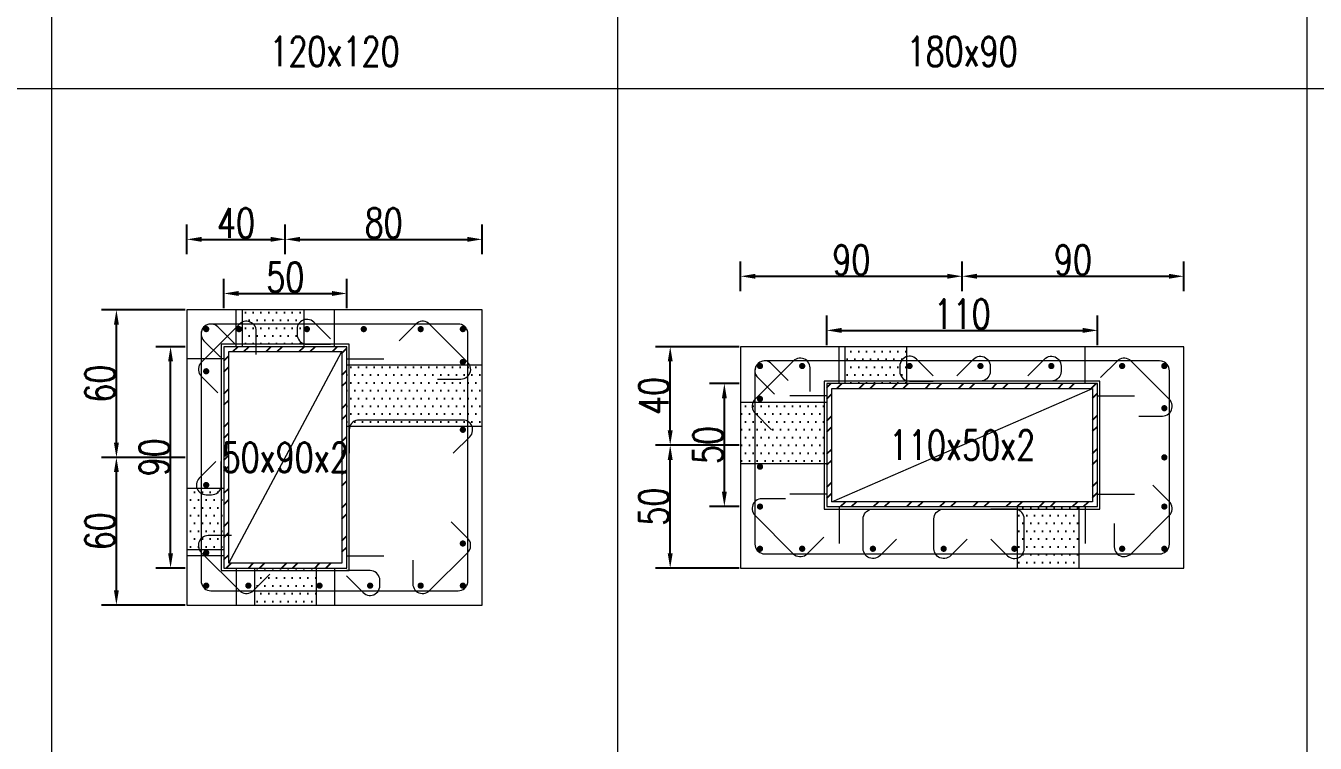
# Model space of a CAD drawing. Header units: millimetres. Extents: x 0 to 3905, y 0 to 8880.
# Drawn here: x 1440 to 1963, y 2146 to 2437 of the extents above; entities that cross this region are included whole.
import ezdxf
from ezdxf.enums import TextEntityAlignment as Align

# ---------------------------------------------------------------- set-up
doc = ezdxf.new("R2010")
doc.units = ezdxf.units.MM
doc.layers.get('DEFPOINTS').update_dxf_attribs({"color": 3})
for name, color, linetype in [('Hatch線', 6, 'Continuous'), ('TC-鋼粱', 132, 'Continuous'), ('主筋斷面', 2, 'Continuous'), ('文字-斷面尺寸', 7, 'Continuous'), ('文字-輔助字', 7, 'Continuous'), ('柱斷面線', 4, 'Continuous'), ('標註字', 4, 'Continuous'), ('箍筋線', 1, 'Continuous'), ('網格線', 7, 'Continuous'), ('鋼柱', 11, 'Continuous')]:
    doc.layers.add(name, color=color, linetype=linetype)
doc.styles.add('note', font='txt.shx', dxfattribs={"width": 0.75, "height": 12})
doc.styles.add('txt', font='txt.shx', dxfattribs={"height": 0.2, "bigfont": 'chineset.shx'})
doc.dimstyles.new('RCAD_DIM', dxfattribs={"dimtxt": 12, "dimasz": 6, "dimexe": 6, "dimexo": 0.625, "dimtad": 1, "dimdec": 0, "dimdsep": 46, "dimtxsty": 'note', "dimcen": 2.5, "dimclrd": 256, "dimclre": 256, "dimclrt": 256, "dimadec": 0, "dimazin": 0, "dimtfac": 1, "dimtmove": 0, "dimatfit": 3, "dimfxl": 0, "dimtolj": 1, "dimarcsym": 0})

# ---------------------------------------------------------------- blocks, each defined once
blk = doc.blocks.new('*D840')
at = {"layer": 'DEFPOINTS', "color": 0}
for p in [(1570, 2328.62), (1520, 2322), (1570, 2322)]:
    blk.add_point(p, dxfattribs=at)
at = {"layer": '標註字', "lineweight": -2}
for p, q in [((1520, 2322.62), (1520, 2334.62)), ((1570, 2322.62), (1570, 2334.62)), ((1526, 2328.62), (1564, 2328.62))]:
    blk.add_line(p, q, dxfattribs=at)
at = {"layer": '標註字'}
for points in [[(1526, 2329.62), (1526, 2327.62), (1520, 2328.62)], [(1564, 2327.62), (1564, 2329.62), (1570, 2328.62)]]:
    blk.add_solid(points, dxfattribs=at)
at = {"layer": '標註字', "insert": (1545, 2335.25), "char_height": 12, "attachment_point": 5, "style": 'note'}
blk.add_mtext('\\A1;50', dxfattribs=at)
blk = doc.blocks.new('*D841')
at = {"layer": 'DEFPOINTS', "color": 0}
for p in [(1498.38, 2307), (1505, 2307), (1505, 2217)]:
    blk.add_point(p, dxfattribs=at)
at = {"layer": '標註字', "lineweight": -2}
for p, q in [((1504.38, 2307), (1492.38, 2307)), ((1498.38, 2223), (1498.38, 2301)), ((1504.38, 2217), (1492.38, 2217))]:
    blk.add_line(p, q, dxfattribs=at)
at = {"layer": '標註字'}
for points in [[(1499.38, 2301), (1497.38, 2301), (1498.38, 2307)], [(1497.38, 2223), (1499.38, 2223), (1498.38, 2217)]]:
    blk.add_solid(points, dxfattribs=at)
at = {"layer": '標註字', "insert": (1491.75, 2262), "char_height": 12, "attachment_point": 5, "rotation": 90, "style": 'note'}
blk.add_mtext('\\A1;90', dxfattribs=at)
blk = doc.blocks.new('*D842')
at = {"layer": 'DEFPOINTS', "color": 0}
for p in [(1545, 2350.62), (1505, 2344), (1545, 2344)]:
    blk.add_point(p, dxfattribs=at)
at = {"layer": '標註字', "lineweight": -2}
for p, q in [((1505, 2344.62), (1505, 2356.62)), ((1545, 2344.62), (1545, 2356.62)), ((1511, 2350.62), (1539, 2350.62))]:
    blk.add_line(p, q, dxfattribs=at)
at = {"layer": '標註字'}
for points in [[(1511, 2351.62), (1511, 2349.62), (1505, 2350.62)], [(1539, 2349.62), (1539, 2351.62), (1545, 2350.62)]]:
    blk.add_solid(points, dxfattribs=at)
at = {"layer": '標註字', "insert": (1525, 2357.25), "char_height": 12, "attachment_point": 5, "style": 'note'}
blk.add_mtext('\\A1;40', dxfattribs=at)
blk = doc.blocks.new('*D843')
at = {"layer": 'DEFPOINTS', "color": 0}
for p in [(1625, 2350.62), (1545, 2344), (1625, 2344)]:
    blk.add_point(p, dxfattribs=at)
at = {"layer": '標註字', "lineweight": -2}
for p, q in [((1545, 2344.62), (1545, 2356.62)), ((1625, 2344.62), (1625, 2356.62)), ((1551, 2350.62), (1619, 2350.62))]:
    blk.add_line(p, q, dxfattribs=at)
at = {"layer": '標註字'}
for points in [[(1551, 2351.62), (1551, 2349.62), (1545, 2350.62)], [(1619, 2349.62), (1619, 2351.62), (1625, 2350.62)]]:
    blk.add_solid(points, dxfattribs=at)
at = {"layer": '標註字', "insert": (1585, 2357.25), "char_height": 12, "attachment_point": 5, "style": 'note'}
blk.add_mtext('\\A1;80', dxfattribs=at)
blk = doc.blocks.new('*D844')
at = {"layer": 'DEFPOINTS', "color": 0}
for p in [(1476.38, 2262), (1505, 2262), (1505, 2202)]:
    blk.add_point(p, dxfattribs=at)
at = {"layer": '標註字', "lineweight": -2}
for p, q in [((1504.38, 2262), (1470.38, 2262)), ((1476.38, 2208), (1476.38, 2256)), ((1504.38, 2202), (1470.38, 2202))]:
    blk.add_line(p, q, dxfattribs=at)
at = {"layer": '標註字'}
for points in [[(1477.38, 2256), (1475.38, 2256), (1476.38, 2262)], [(1475.38, 2208), (1477.38, 2208), (1476.38, 2202)]]:
    blk.add_solid(points, dxfattribs=at)
at = {"layer": '標註字', "insert": (1469.75, 2232), "char_height": 12, "attachment_point": 5, "rotation": 90, "style": 'note'}
blk.add_mtext('\\A1;60', dxfattribs=at)
blk = doc.blocks.new('*D845')
at = {"layer": 'DEFPOINTS', "color": 0}
for p in [(1476.38, 2322), (1505, 2322), (1505, 2262)]:
    blk.add_point(p, dxfattribs=at)
at = {"layer": '標註字', "lineweight": -2}
for p, q in [((1504.38, 2322), (1470.38, 2322)), ((1476.38, 2268), (1476.38, 2316)), ((1504.38, 2262), (1470.38, 2262))]:
    blk.add_line(p, q, dxfattribs=at)
at = {"layer": '標註字'}
for points in [[(1477.38, 2316), (1475.38, 2316), (1476.38, 2322)], [(1475.38, 2268), (1477.38, 2268), (1476.38, 2262)]]:
    blk.add_solid(points, dxfattribs=at)
at = {"layer": '標註字', "insert": (1469.75, 2292), "char_height": 12, "attachment_point": 5, "rotation": 90, "style": 'note'}
blk.add_mtext('\\A1;60', dxfattribs=at)
blk = doc.blocks.new('Circle_Filled')
at = {"const_width": 0.5}
blk.add_lwpolyline([(-0.25, 0, 1), (0.25, 0, 1)], format="xyb", close=True, dxfattribs=at)
blk = doc.blocks.new('*D972')
at = {"layer": 'DEFPOINTS', "color": 0}
for p in [(1875, 2313.62), (1765, 2307), (1875, 2307)]:
    blk.add_point(p, dxfattribs=at)
at = {"layer": '標註字', "lineweight": -2}
for p, q in [((1765, 2307.62), (1765, 2319.62)), ((1875, 2307.62), (1875, 2319.62)), ((1771, 2313.62), (1869, 2313.62))]:
    blk.add_line(p, q, dxfattribs=at)
at = {"layer": '標註字'}
for points in [[(1771, 2314.62), (1771, 2312.62), (1765, 2313.62)], [(1869, 2312.62), (1869, 2314.62), (1875, 2313.62)]]:
    blk.add_solid(points, dxfattribs=at)
at = {"layer": '標註字', "insert": (1820, 2320.25), "char_height": 12, "attachment_point": 5, "style": 'note'}
blk.add_mtext('\\A1;110', dxfattribs=at)
blk = doc.blocks.new('*D973')
at = {"layer": 'DEFPOINTS', "color": 0}
for p in [(1723.38, 2292), (1730, 2292), (1730, 2242)]:
    blk.add_point(p, dxfattribs=at)
at = {"layer": '標註字', "lineweight": -2}
for p, q in [((1729.38, 2292), (1717.38, 2292)), ((1723.38, 2248), (1723.38, 2286)), ((1729.38, 2242), (1717.38, 2242))]:
    blk.add_line(p, q, dxfattribs=at)
at = {"layer": '標註字'}
for points in [[(1724.38, 2286), (1722.38, 2286), (1723.38, 2292)], [(1722.38, 2248), (1724.38, 2248), (1723.38, 2242)]]:
    blk.add_solid(points, dxfattribs=at)
at = {"layer": '標註字', "insert": (1716.75, 2267), "char_height": 12, "attachment_point": 5, "rotation": 90, "style": 'note'}
blk.add_mtext('\\A1;50', dxfattribs=at)
blk = doc.blocks.new('*D974')
at = {"layer": 'DEFPOINTS', "color": 0}
for p in [(1820, 2335.62), (1730, 2329), (1820, 2329)]:
    blk.add_point(p, dxfattribs=at)
at = {"layer": '標註字', "lineweight": -2}
for p, q in [((1730, 2329.62), (1730, 2341.62)), ((1820, 2329.62), (1820, 2341.62)), ((1736, 2335.62), (1814, 2335.62))]:
    blk.add_line(p, q, dxfattribs=at)
at = {"layer": '標註字'}
for points in [[(1736, 2336.62), (1736, 2334.62), (1730, 2335.62)], [(1814, 2334.62), (1814, 2336.62), (1820, 2335.62)]]:
    blk.add_solid(points, dxfattribs=at)
at = {"layer": '標註字', "insert": (1775, 2342.25), "char_height": 12, "attachment_point": 5, "style": 'note'}
blk.add_mtext('\\A1;90', dxfattribs=at)
blk = doc.blocks.new('*D975')
at = {"layer": 'DEFPOINTS', "color": 0}
for p in [(1910, 2335.62), (1820, 2329), (1910, 2329)]:
    blk.add_point(p, dxfattribs=at)
at = {"layer": '標註字', "lineweight": -2}
for p, q in [((1820, 2329.62), (1820, 2341.62)), ((1910, 2329.62), (1910, 2341.62)), ((1826, 2335.62), (1904, 2335.62))]:
    blk.add_line(p, q, dxfattribs=at)
at = {"layer": '標註字'}
for points in [[(1826, 2336.62), (1826, 2334.62), (1820, 2335.62)], [(1904, 2334.62), (1904, 2336.62), (1910, 2335.62)]]:
    blk.add_solid(points, dxfattribs=at)
at = {"layer": '標註字', "insert": (1865, 2342.25), "char_height": 12, "attachment_point": 5, "style": 'note'}
blk.add_mtext('\\A1;90', dxfattribs=at)
blk = doc.blocks.new('*D976')
at = {"layer": 'DEFPOINTS', "color": 0}
for p in [(1701.38, 2267), (1730, 2267), (1730, 2217)]:
    blk.add_point(p, dxfattribs=at)
at = {"layer": '標註字', "lineweight": -2}
for p, q in [((1729.38, 2267), (1695.38, 2267)), ((1701.38, 2223), (1701.38, 2261)), ((1729.38, 2217), (1695.38, 2217))]:
    blk.add_line(p, q, dxfattribs=at)
at = {"layer": '標註字'}
for points in [[(1702.38, 2261), (1700.38, 2261), (1701.38, 2267)], [(1700.38, 2223), (1702.38, 2223), (1701.38, 2217)]]:
    blk.add_solid(points, dxfattribs=at)
at = {"layer": '標註字', "insert": (1694.75, 2242), "char_height": 12, "attachment_point": 5, "rotation": 90, "style": 'note'}
blk.add_mtext('\\A1;50', dxfattribs=at)
blk = doc.blocks.new('*D977')
at = {"layer": 'DEFPOINTS', "color": 0}
for p in [(1701.38, 2307), (1730, 2307), (1730, 2267)]:
    blk.add_point(p, dxfattribs=at)
at = {"layer": '標註字', "lineweight": -2}
for p, q in [((1729.38, 2307), (1695.38, 2307)), ((1701.38, 2273), (1701.38, 2301)), ((1729.38, 2267), (1695.38, 2267))]:
    blk.add_line(p, q, dxfattribs=at)
at = {"layer": '標註字'}
for points in [[(1702.38, 2301), (1700.38, 2301), (1701.38, 2307)], [(1700.38, 2273), (1702.38, 2273), (1701.38, 2267)]]:
    blk.add_solid(points, dxfattribs=at)
at = {"layer": '標註字', "insert": (1694.75, 2287), "char_height": 12, "attachment_point": 5, "rotation": 90, "style": 'note'}
blk.add_mtext('\\A1;40', dxfattribs=at)

msp = doc.modelspace()

# ---------------------------------------------------------------- hatches: boundary and pattern name
at = {"layer": 'Hatch線'}
h = msp.add_hatch(dxfattribs=at)
h.set_pattern_fill('ANSI32', color=256, style=0)
h.paths.add_polyline_path([(1520, 2217), (1570, 2217), (1570, 2307), (1520, 2307)], flags=17)
h.paths.add_polyline_path([(1522, 2219), (1522, 2305), (1568, 2305), (1568, 2219)])
h = msp.add_hatch(dxfattribs=at)
h.set_pattern_fill('ANSI32', color=256, style=0)
h.paths.add_polyline_path([(1765, 2242), (1875, 2242), (1875, 2292), (1765, 2292)], flags=17)
h.paths.add_polyline_path([(1767, 2244), (1767, 2290), (1873, 2290), (1873, 2244)])
at = {"layer": 'TC-鋼粱'}
h = msp.add_hatch(dxfattribs=at)
h.set_pattern_fill('DOTS', color=256, scale=2, style=0)
h.paths.add_polyline_path([(1552.5, 2322), (1527.5, 2322), (1527.5, 2307), (1552.5, 2307)], flags=17)
h = msp.add_hatch(dxfattribs=at)
h.set_pattern_fill('DOTS', color=256, scale=2, style=0)
h.paths.add_polyline_path([(1797.36, 2307), (1772.36, 2307), (1772.36, 2292), (1797.36, 2292)], flags=17)
h = msp.add_hatch(dxfattribs=at)
h.set_pattern_fill('DOTS', color=256, scale=2, style=0)
h.paths.add_polyline_path([(1625, 2274.49), (1625, 2299.49), (1570, 2299.49), (1570, 2274.49)], flags=17)
h = msp.add_hatch(dxfattribs=at)
h.set_pattern_fill('DOTS', color=256, scale=2, style=0)
h.paths.add_polyline_path([(1730, 2284.5), (1730, 2259.5), (1765, 2259.5), (1765, 2284.5)], flags=17)
h = msp.add_hatch(dxfattribs=at)
h.set_pattern_fill('DOTS', color=256, scale=2, style=0)
h.paths.add_polyline_path([(1505, 2249.5), (1505, 2224.5), (1520, 2224.5), (1520, 2249.5)], flags=17)
h = msp.add_hatch(dxfattribs=at)
h.set_pattern_fill('DOTS', color=256, scale=2, style=0)
h.paths.add_polyline_path([(1842.5, 2217), (1867.5, 2217), (1867.5, 2242), (1842.5, 2242)], flags=17)
h = msp.add_hatch(dxfattribs=at)
h.set_pattern_fill('DOTS', color=256, scale=2, style=0)
h.paths.add_polyline_path([(1532.64, 2202), (1557.64, 2202), (1557.64, 2217), (1532.64, 2217)], flags=17)

# ---------------------------------------------------------------- linework, layer by layer
at = {"layer": 'DEFPOINTS', "lineweight": 5}
for points in [[(1525, 2307), (1525, 2322)], [(1565, 2307), (1565, 2322)], [(1520, 2216), (1571, 2216), (1571, 2308), (1519, 2308), (1519, 2216), (1520, 2216)], [(1770, 2292), (1770, 2307)], [(1870, 2292), (1870, 2307)], [(1520, 2302), (1505, 2302)], [(1522, 2219), (1568, 2305)], [(1570, 2302), (1585, 2302)], [(1765, 2241), (1876, 2241), (1876, 2293), (1764, 2293), (1764, 2241), (1765, 2241)], [(1767, 2244), (1873, 2290)], [(1765, 2287), (1750, 2287)], [(1875, 2287), (1890, 2287)], [(1765, 2247), (1750, 2247)], [(1875, 2247), (1890, 2247)], [(1770, 2242), (1770, 2227)], [(1870, 2242), (1870, 2227)], [(1520, 2222), (1505, 2222)], [(1570, 2222), (1585, 2222)], [(1525, 2217), (1525, 2202)], [(1565, 2217), (1565, 2202)]]:
    msp.add_lwpolyline(points, dxfattribs=at)
at = {"layer": 'TC-鋼粱', "lineweight": 5}
for points in [[(1527.5, 2322), (1527.5, 2307)], [(1552.5, 2322), (1552.5, 2307)], [(1772.36, 2307), (1772.36, 2292)], [(1797.36, 2307), (1797.36, 2292)], [(1625, 2299.49), (1570, 2299.49)], [(1730, 2284.5), (1765, 2284.5)], [(1625, 2274.49), (1570, 2274.49)], [(1730, 2259.5), (1765, 2259.5)], [(1505, 2249.5), (1520, 2249.5)], [(1842.5, 2217), (1842.5, 2242)], [(1867.5, 2217), (1867.5, 2242)], [(1505, 2224.5), (1520, 2224.5)], [(1532.64, 2202), (1532.64, 2217)], [(1557.64, 2202), (1557.64, 2217)]]:
    msp.add_lwpolyline(points, dxfattribs=at)
at = {"layer": '柱斷面線', "lineweight": 5}
for points in [[(1505, 2202), (1625, 2202), (1625, 2322), (1505, 2322), (1505, 2202)], [(1730, 2217), (1910, 2217), (1910, 2307), (1730, 2307), (1730, 2217)]]:
    msp.add_lwpolyline(points, dxfattribs=at)
at = {"layer": '箍筋線', "lineweight": 5}
for points in [[(1533.19, 2303.81), (1533.19, 2313.35), (1533.13, 2314.02), (1532.96, 2314.66), (1532.69, 2315.27), (1532.32, 2315.83), (1531.86, 2316.32), (1531.33, 2316.72), (1530.73, 2317.02), (1530.1, 2317.23), (1529.43, 2317.32), (1528.77, 2317.3), (1528.11, 2317.17), (1527.49, 2316.93), (1526.91, 2316.59), (1526.4, 2316.16), (1510.84, 2300.6), (1510.39, 2300.07), (1510.05, 2299.47), (1509.81, 2298.82), (1509.69, 2298.13), (1509.69, 2297.44), (1509.81, 2296.76), (1510.05, 2296.11), (1510.39, 2295.51), (1510.84, 2294.98), (1517.58, 2288.23)], [(1524.33, 2308.29), (1517.58, 2315.04), (1517.07, 2315.47), (1516.49, 2315.81), (1515.87, 2316.05), (1515.22, 2316.18), (1514.55, 2316.2), (1513.89, 2316.11), (1513.25, 2315.9), (1512.66, 2315.6), (1512.12, 2315.19), (1511.66, 2314.71), (1511.29, 2314.15), (1511.02, 2313.54), (1510.85, 2312.9), (1510.79, 2312.23), (1510.79, 2211.77), (1510.86, 2211.08), (1511.03, 2210.41), (1511.33, 2209.78), (1511.72, 2209.21), (1512.21, 2208.72), (1512.78, 2208.33), (1513.41, 2208.03), (1514.08, 2207.86), (1514.77, 2207.79), (1615.23, 2207.79), (1615.92, 2207.86), (1616.59, 2208.03), (1617.22, 2208.33), (1617.79, 2208.72), (1618.28, 2209.21), (1618.67, 2209.78), (1618.97, 2210.41), (1619.14, 2211.08), (1619.21, 2211.77), (1619.21, 2312.23), (1619.14, 2312.92), (1618.97, 2313.59), (1618.67, 2314.22), (1618.28, 2314.79), (1617.79, 2315.28), (1617.22, 2315.67), (1616.59, 2315.97), (1615.92, 2316.14), (1615.23, 2316.21), (1514.77, 2316.21), (1514.1, 2316.15), (1513.46, 2315.98), (1512.85, 2315.71), (1512.29, 2315.34), (1511.81, 2314.88), (1511.4, 2314.34), (1511.1, 2313.75), (1510.89, 2313.11), (1510.8, 2312.45), (1510.82, 2311.78), (1510.95, 2311.13), (1511.19, 2310.51), (1511.53, 2309.93), (1511.96, 2309.42), (1518.71, 2302.67)], [(1563.33, 2310.2), (1556.58, 2316.95), (1556.07, 2317.38), (1555.49, 2317.72), (1554.87, 2317.96), (1554.22, 2318.09), (1553.55, 2318.11), (1552.89, 2318.02), (1552.25, 2317.81), (1551.66, 2317.51), (1551.12, 2317.1), (1550.66, 2316.62), (1550.29, 2316.06), (1550.02, 2315.45), (1549.85, 2314.81), (1549.79, 2314.14), (1549.79, 2311.97), (1549.86, 2311.28), (1550.03, 2310.62), (1550.33, 2309.99), (1550.72, 2309.42), (1551.21, 2308.93), (1551.78, 2308.53), (1552.41, 2308.24), (1553.08, 2308.06), (1553.77, 2308), (1563.31, 2308)], [(1606.81, 2293.81), (1616.35, 2293.81), (1617.02, 2293.87), (1617.66, 2294.04), (1618.27, 2294.31), (1618.83, 2294.68), (1619.32, 2295.14), (1619.72, 2295.67), (1620.02, 2296.27), (1620.23, 2296.9), (1620.32, 2297.57), (1620.3, 2298.23), (1620.17, 2298.89), (1619.93, 2299.51), (1619.59, 2300.09), (1619.16, 2300.6), (1603.6, 2316.16), (1603.07, 2316.61), (1602.47, 2316.95), (1601.82, 2317.19), (1601.13, 2317.31), (1600.44, 2317.31), (1599.76, 2317.19), (1599.11, 2316.95), (1598.51, 2316.61), (1597.98, 2316.16), (1591.23, 2309.42)], [(1758.19, 2288.81), (1758.19, 2298.35), (1758.13, 2299.02), (1757.96, 2299.66), (1757.69, 2300.27), (1757.32, 2300.83), (1756.86, 2301.32), (1756.33, 2301.72), (1755.73, 2302.02), (1755.1, 2302.23), (1754.43, 2302.32), (1753.77, 2302.3), (1753.11, 2302.17), (1752.49, 2301.93), (1751.91, 2301.59), (1751.4, 2301.16), (1735.84, 2285.6), (1735.39, 2285.07), (1735.05, 2284.47), (1734.81, 2283.82), (1734.69, 2283.13), (1734.69, 2282.44), (1734.81, 2281.76), (1735.05, 2281.11), (1735.39, 2280.51), (1735.84, 2279.98), (1742.58, 2273.23)], [(1749.33, 2293.29), (1742.58, 2300.04), (1742.07, 2300.47), (1741.49, 2300.81), (1740.87, 2301.05), (1740.22, 2301.18), (1739.55, 2301.2), (1738.89, 2301.11), (1738.25, 2300.9), (1737.66, 2300.6), (1737.12, 2300.19), (1736.66, 2299.71), (1736.29, 2299.15), (1736.02, 2298.54), (1735.85, 2297.9), (1735.79, 2297.23), (1735.79, 2226.77), (1735.86, 2226.08), (1736.03, 2225.41), (1736.33, 2224.78), (1736.72, 2224.21), (1737.21, 2223.72), (1737.78, 2223.33), (1738.41, 2223.03), (1739.08, 2222.86), (1739.77, 2222.79), (1900.23, 2222.79), (1900.92, 2222.86), (1901.59, 2223.03), (1902.22, 2223.33), (1902.79, 2223.72), (1903.28, 2224.21), (1903.67, 2224.78), (1903.97, 2225.41), (1904.14, 2226.08), (1904.21, 2226.77), (1904.21, 2297.23), (1904.14, 2297.92), (1903.97, 2298.59), (1903.67, 2299.22), (1903.28, 2299.79), (1902.79, 2300.28), (1902.22, 2300.67), (1901.59, 2300.97), (1900.92, 2301.14), (1900.23, 2301.21), (1739.77, 2301.21), (1739.1, 2301.15), (1738.46, 2300.98), (1737.85, 2300.71), (1737.29, 2300.34), (1736.81, 2299.88), (1736.4, 2299.34), (1736.1, 2298.75), (1735.89, 2298.11), (1735.8, 2297.45), (1735.82, 2296.78), (1735.95, 2296.13), (1736.19, 2295.51), (1736.53, 2294.93), (1736.96, 2294.42), (1743.71, 2287.67)], [(1808.19, 2295.2), (1801.44, 2301.95), (1800.93, 2302.38), (1800.35, 2302.72), (1799.73, 2302.96), (1799.07, 2303.09), (1798.41, 2303.11), (1797.74, 2303.02), (1797.11, 2302.81), (1796.51, 2302.51), (1795.98, 2302.1), (1795.52, 2301.62), (1795.15, 2301.06), (1794.88, 2300.45), (1794.71, 2299.81), (1794.65, 2299.14), (1794.65, 2296.97), (1794.71, 2296.28), (1794.89, 2295.62), (1795.19, 2294.99), (1795.58, 2294.42), (1796.07, 2293.93), (1796.64, 2293.53), (1797.27, 2293.24), (1797.94, 2293.06), (1798.63, 2293), (1808.17, 2293)], [(1817.86, 2295.2), (1824.61, 2301.95), (1825.12, 2302.38), (1825.7, 2302.72), (1826.32, 2302.96), (1826.97, 2303.09), (1827.64, 2303.11), (1828.3, 2303.02), (1828.94, 2302.81), (1829.53, 2302.51), (1830.07, 2302.1), (1830.53, 2301.62), (1830.9, 2301.06), (1831.17, 2300.45), (1831.34, 2299.81), (1831.39, 2299.14), (1831.39, 2296.97), (1831.33, 2296.28), (1831.15, 2295.62), (1830.86, 2294.99), (1830.46, 2294.42), (1829.97, 2293.93), (1829.41, 2293.53), (1828.78, 2293.24), (1828.11, 2293.06), (1827.42, 2293), (1817.88, 2293)], [(1846.65, 2295.2), (1853.4, 2301.95), (1853.91, 2302.38), (1854.49, 2302.72), (1855.11, 2302.96), (1855.76, 2303.09), (1856.43, 2303.11), (1857.09, 2303.02), (1857.73, 2302.81), (1858.32, 2302.51), (1858.86, 2302.1), (1859.32, 2301.62), (1859.69, 2301.06), (1859.96, 2300.45), (1860.13, 2299.81), (1860.18, 2299.14), (1860.18, 2296.97), (1860.12, 2296.28), (1859.95, 2295.62), (1859.65, 2294.99), (1859.25, 2294.42), (1858.76, 2293.93), (1858.2, 2293.53), (1857.57, 2293.24), (1856.9, 2293.06), (1856.21, 2293), (1846.67, 2293)], [(1891.81, 2278.81), (1901.35, 2278.81), (1902.02, 2278.87), (1902.66, 2279.04), (1903.27, 2279.31), (1903.83, 2279.68), (1904.32, 2280.14), (1904.72, 2280.67), (1905.02, 2281.27), (1905.23, 2281.9), (1905.32, 2282.57), (1905.3, 2283.23), (1905.17, 2283.89), (1904.93, 2284.51), (1904.59, 2285.09), (1904.16, 2285.6), (1888.6, 2301.16), (1888.07, 2301.61), (1887.47, 2301.95), (1886.82, 2302.19), (1886.13, 2302.31), (1885.44, 2302.31), (1884.76, 2302.19), (1884.11, 2301.95), (1883.51, 2301.61), (1882.98, 2301.16), (1876.23, 2294.42)], [(1613.2, 2263.66), (1619.95, 2270.41), (1620.38, 2270.92), (1620.72, 2271.49), (1620.96, 2272.12), (1621.09, 2272.77), (1621.11, 2273.44), (1621.02, 2274.1), (1620.81, 2274.74), (1620.51, 2275.33), (1620.1, 2275.87), (1619.62, 2276.33), (1619.06, 2276.7), (1618.45, 2276.97), (1617.81, 2277.14), (1617.14, 2277.19), (1574.98, 2277.19), (1574.28, 2277.13), (1573.62, 2276.95), (1572.99, 2276.66), (1572.42, 2276.26), (1571.93, 2275.77), (1571.53, 2275.21), (1571.24, 2274.58), (1571.06, 2273.91), (1571, 2273.22), (1571, 2263.68)], [(1516.8, 2260.33), (1510.05, 2253.58), (1509.62, 2253.07), (1509.28, 2252.49), (1509.04, 2251.87), (1508.91, 2251.21), (1508.89, 2250.55), (1508.98, 2249.89), (1509.19, 2249.25), (1509.49, 2248.66), (1509.9, 2248.12), (1510.38, 2247.66), (1510.94, 2247.29), (1511.55, 2247.02), (1512.19, 2246.85), (1512.86, 2246.79), (1515.03, 2246.79), (1515.72, 2246.86), (1516.38, 2247.03), (1517.01, 2247.33), (1517.58, 2247.72), (1518.07, 2248.21), (1518.47, 2248.78), (1518.76, 2249.41), (1518.94, 2250.08), (1519, 2250.77), (1519, 2260.31)], [(1881.81, 2235.19), (1881.81, 2225.65), (1881.87, 2224.98), (1882.04, 2224.34), (1882.31, 2223.73), (1882.68, 2223.17), (1883.14, 2222.68), (1883.67, 2222.28), (1884.27, 2221.98), (1884.9, 2221.77), (1885.57, 2221.68), (1886.23, 2221.7), (1886.89, 2221.83), (1887.51, 2222.07), (1888.09, 2222.41), (1888.6, 2222.84), (1904.16, 2238.4), (1904.61, 2238.93), (1904.95, 2239.53), (1905.19, 2240.18), (1905.31, 2240.87), (1905.31, 2241.56), (1905.19, 2242.24), (1904.95, 2242.89), (1904.61, 2243.49), (1904.16, 2244.02), (1897.42, 2250.77)], [(1748.19, 2245.19), (1738.65, 2245.19), (1737.98, 2245.13), (1737.34, 2244.96), (1736.73, 2244.69), (1736.17, 2244.32), (1735.68, 2243.86), (1735.28, 2243.33), (1734.98, 2242.73), (1734.77, 2242.1), (1734.68, 2241.43), (1734.7, 2240.77), (1734.83, 2240.11), (1735.07, 2239.49), (1735.41, 2238.91), (1735.84, 2238.4), (1751.4, 2222.84), (1751.93, 2222.39), (1752.53, 2222.05), (1753.18, 2221.81), (1753.87, 2221.69), (1754.56, 2221.69), (1755.24, 2221.81), (1755.89, 2222.05), (1756.49, 2222.39), (1757.02, 2222.84), (1763.77, 2229.58)], [(1793.3, 2228.8), (1786.55, 2222.05), (1786.04, 2221.62), (1785.47, 2221.28), (1784.84, 2221.04), (1784.19, 2220.91), (1783.52, 2220.89), (1782.86, 2220.98), (1782.22, 2221.19), (1781.63, 2221.49), (1781.09, 2221.9), (1780.64, 2222.38), (1780.26, 2222.94), (1779.99, 2223.55), (1779.82, 2224.19), (1779.77, 2224.86), (1779.77, 2237.02), (1779.83, 2237.72), (1780.01, 2238.38), (1780.3, 2239.01), (1780.7, 2239.58), (1781.19, 2240.07), (1781.76, 2240.47), (1782.38, 2240.76), (1783.05, 2240.94), (1783.74, 2241), (1793.28, 2241)], [(1822.04, 2228.8), (1815.3, 2222.05), (1814.79, 2221.62), (1814.21, 2221.28), (1813.59, 2221.04), (1812.93, 2220.91), (1812.26, 2220.89), (1811.6, 2220.98), (1810.96, 2221.19), (1810.37, 2221.49), (1809.84, 2221.9), (1809.38, 2222.38), (1809.01, 2222.94), (1808.73, 2223.55), (1808.57, 2224.19), (1808.51, 2224.86), (1808.51, 2237.02), (1808.57, 2237.72), (1808.75, 2238.38), (1809.04, 2239.01), (1809.44, 2239.58), (1809.93, 2240.07), (1810.5, 2240.47), (1811.13, 2240.76), (1811.8, 2240.94), (1812.49, 2241), (1822.03, 2241)], [(1831.67, 2228.8), (1838.42, 2222.05), (1838.93, 2221.62), (1839.5, 2221.28), (1840.13, 2221.04), (1840.78, 2220.91), (1841.45, 2220.89), (1842.11, 2220.98), (1842.75, 2221.19), (1843.34, 2221.49), (1843.88, 2221.9), (1844.34, 2222.38), (1844.71, 2222.94), (1844.98, 2223.55), (1845.15, 2224.19), (1845.2, 2224.86), (1845.2, 2237.02), (1845.14, 2237.72), (1844.96, 2238.38), (1844.67, 2239.01), (1844.27, 2239.58), (1843.78, 2240.07), (1843.22, 2240.47), (1842.59, 2240.76), (1841.92, 2240.94), (1841.23, 2241), (1831.69, 2241)], [(1596.81, 2220.19), (1596.81, 2210.65), (1596.87, 2209.98), (1597.04, 2209.34), (1597.31, 2208.73), (1597.68, 2208.17), (1598.14, 2207.68), (1598.67, 2207.28), (1599.27, 2206.98), (1599.9, 2206.77), (1600.57, 2206.68), (1601.23, 2206.7), (1601.89, 2206.83), (1602.51, 2207.07), (1603.09, 2207.41), (1603.6, 2207.84), (1619.16, 2223.4), (1619.61, 2223.93), (1619.95, 2224.53), (1620.19, 2225.18), (1620.31, 2225.87), (1620.31, 2226.56), (1620.19, 2227.24), (1619.95, 2227.89), (1619.61, 2228.49), (1619.16, 2229.02), (1612.42, 2235.77)], [(1523.19, 2230.19), (1513.65, 2230.19), (1512.98, 2230.13), (1512.34, 2229.96), (1511.73, 2229.69), (1511.17, 2229.32), (1510.68, 2228.86), (1510.28, 2228.33), (1509.98, 2227.73), (1509.77, 2227.1), (1509.68, 2226.43), (1509.7, 2225.77), (1509.83, 2225.11), (1510.07, 2224.49), (1510.41, 2223.91), (1510.84, 2223.4), (1526.4, 2207.84), (1526.93, 2207.39), (1527.53, 2207.05), (1528.18, 2206.81), (1528.87, 2206.69), (1529.56, 2206.69), (1530.24, 2206.81), (1530.89, 2207.05), (1531.49, 2207.39), (1532.02, 2207.84), (1538.77, 2214.58)], [(1569.9, 2213.8), (1576.64, 2207.05), (1577.15, 2206.62), (1577.73, 2206.28), (1578.35, 2206.04), (1579.01, 2205.91), (1579.68, 2205.89), (1580.34, 2205.98), (1580.97, 2206.19), (1581.57, 2206.49), (1582.1, 2206.9), (1582.56, 2207.38), (1582.93, 2207.94), (1583.2, 2208.55), (1583.37, 2209.19), (1583.43, 2209.86), (1583.43, 2212.03), (1583.37, 2212.72), (1583.19, 2213.38), (1582.9, 2214.01), (1582.5, 2214.58), (1582.01, 2215.07), (1581.44, 2215.47), (1580.81, 2215.76), (1580.14, 2215.94), (1579.45, 2216), (1569.91, 2216)]]:
    msp.add_lwpolyline(points, dxfattribs=at)
at = {"layer": '網格線', "lineweight": 5}
for points in [[(1450, 2442), (1450, 2412)], [(1680, 2442), (1680, 2412)], [(1960, 2442), (1960, 2412)], [(1180, 2412), (1450, 2412)], [(1450, 2412), (1680, 2412)], [(1450, 2412), (1450, 2040)], [(1680, 2412), (1960, 2412)], [(1680, 2412), (1680, 2040)], [(1960, 2412), (2220, 2412)], [(1960, 2412), (1960, 2040)]]:
    msp.add_lwpolyline(points, dxfattribs=at)
at = {"layer": '鋼柱', "lineweight": 5}
for points in [[(1520, 2217), (1570, 2217), (1570, 2307), (1520, 2307), (1520, 2217)], [(1522, 2219), (1522, 2305), (1568, 2305), (1568, 2219), (1522, 2219)], [(1765, 2242), (1875, 2242), (1875, 2292), (1765, 2292), (1765, 2242)], [(1767, 2244), (1767, 2290), (1873, 2290), (1873, 2244), (1767, 2244)]]:
    msp.add_lwpolyline(points, dxfattribs=at)

# ---------------------------------------------------------------- block references
at = {"layer": '主筋斷面', "lineweight": 5, "xscale": 2.539999961853027, "yscale": 2.539999961853027}
for p in [(1512.86, 2314.14), (1526.23, 2314.14), (1553.77, 2314.14), (1576.88, 2314.14), (1600, 2314.14), (1617.14, 2314.14), (1617.14, 2300.76), (1737.86, 2299.14), (1755, 2299.14), (1798.63, 2299.14), (1827.42, 2299.14), (1856.21, 2299.14), (1885, 2299.14), (1902.14, 2299.14), (1512.86, 2297), (1737.86, 2285.77), (1902.14, 2282), (1617.14, 2273.22), (1902.14, 2262), (1737.86, 2258.23), (1512.86, 2250.77), (1737.86, 2242), (1902.14, 2242), (1617.14, 2227), (1512.86, 2223.23), (1737.86, 2224.86), (1755, 2224.86), (1783.74, 2224.86), (1812.49, 2224.86), (1841.23, 2224.86), (1885, 2224.86), (1902.14, 2224.86), (1512.86, 2209.86), (1530, 2209.86), (1558.91, 2209.86), (1579.45, 2209.86), (1600, 2209.86), (1617.14, 2209.86)]:
    msp.add_blockref('Circle_Filled', p, dxfattribs=at)

# ---------------------------------------------------------------- texts
at = {"layer": '文字-斷面尺寸', "style": 'txt', "width": 0.75}
for s, p in [('120x120', (1565, 2427)), ('180x90', (1820, 2427))]:
    msp.add_text(s, height=12, dxfattribs=at).set_placement(p, align=Align.MIDDLE)
at = {"layer": '文字-輔助字', "style": 'txt', "width": 0.75}
for s, p in [('110x50x2', (1820, 2267)), ('50x90x2', (1545, 2262))]:
    msp.add_text(s, height=12, dxfattribs=at).set_placement(p, align=Align.MIDDLE)

# ---------------------------------------------------------------- dimensions: what is measured, and where the dimension line sits
at = {"layer": '標註字'}
for base, p1, p2, picture, middle in [((1545, 2350.62), (1505, 2344), (1545, 2344), '*D842', (1525, 2357.25)), ((1625, 2350.62), (1545, 2344), (1625, 2344), '*D843', (1585, 2357.25)), ((1820, 2335.62), (1730, 2329), (1820, 2329), '*D974', (1775, 2342.25)), ((1910, 2335.62), (1820, 2329), (1910, 2329), '*D975', (1865, 2342.25)), ((1570, 2328.62), (1520, 2322), (1570, 2322), '*D840', (1545, 2335.25)), ((1875, 2313.62), (1765, 2307), (1875, 2307), '*D972', (1820, 2320.25))]:
    dim = msp.add_linear_dim(base=base, p1=p1, p2=p2, dimstyle='RCAD_DIM', dxfattribs=at)
    dim.commit()
    dim.dimension.update_dxf_attribs({"geometry": picture, "text_midpoint": middle})
for base, p1, p2, picture, middle in [((1476.38, 2322), (1505, 2262), (1505, 2322), '*D845', (1469.75, 2292)), ((1498.38, 2307), (1505, 2217), (1505, 2307), '*D841', (1491.75, 2262)), ((1701.38, 2307), (1730, 2267), (1730, 2307), '*D977', (1694.75, 2287)), ((1723.38, 2292), (1730, 2242), (1730, 2292), '*D973', (1716.75, 2267)), ((1701.38, 2267), (1730, 2217), (1730, 2267), '*D976', (1694.75, 2242)), ((1476.38, 2262), (1505, 2202), (1505, 2262), '*D844', (1469.75, 2232))]:
    dim = msp.add_linear_dim(base=base, p1=p1, p2=p2, angle=90, dimstyle='RCAD_DIM', dxfattribs=at)
    dim.commit()
    dim.dimension.update_dxf_attribs({"geometry": picture, "text_midpoint": middle})

doc.saveas('drawing.dxf')
